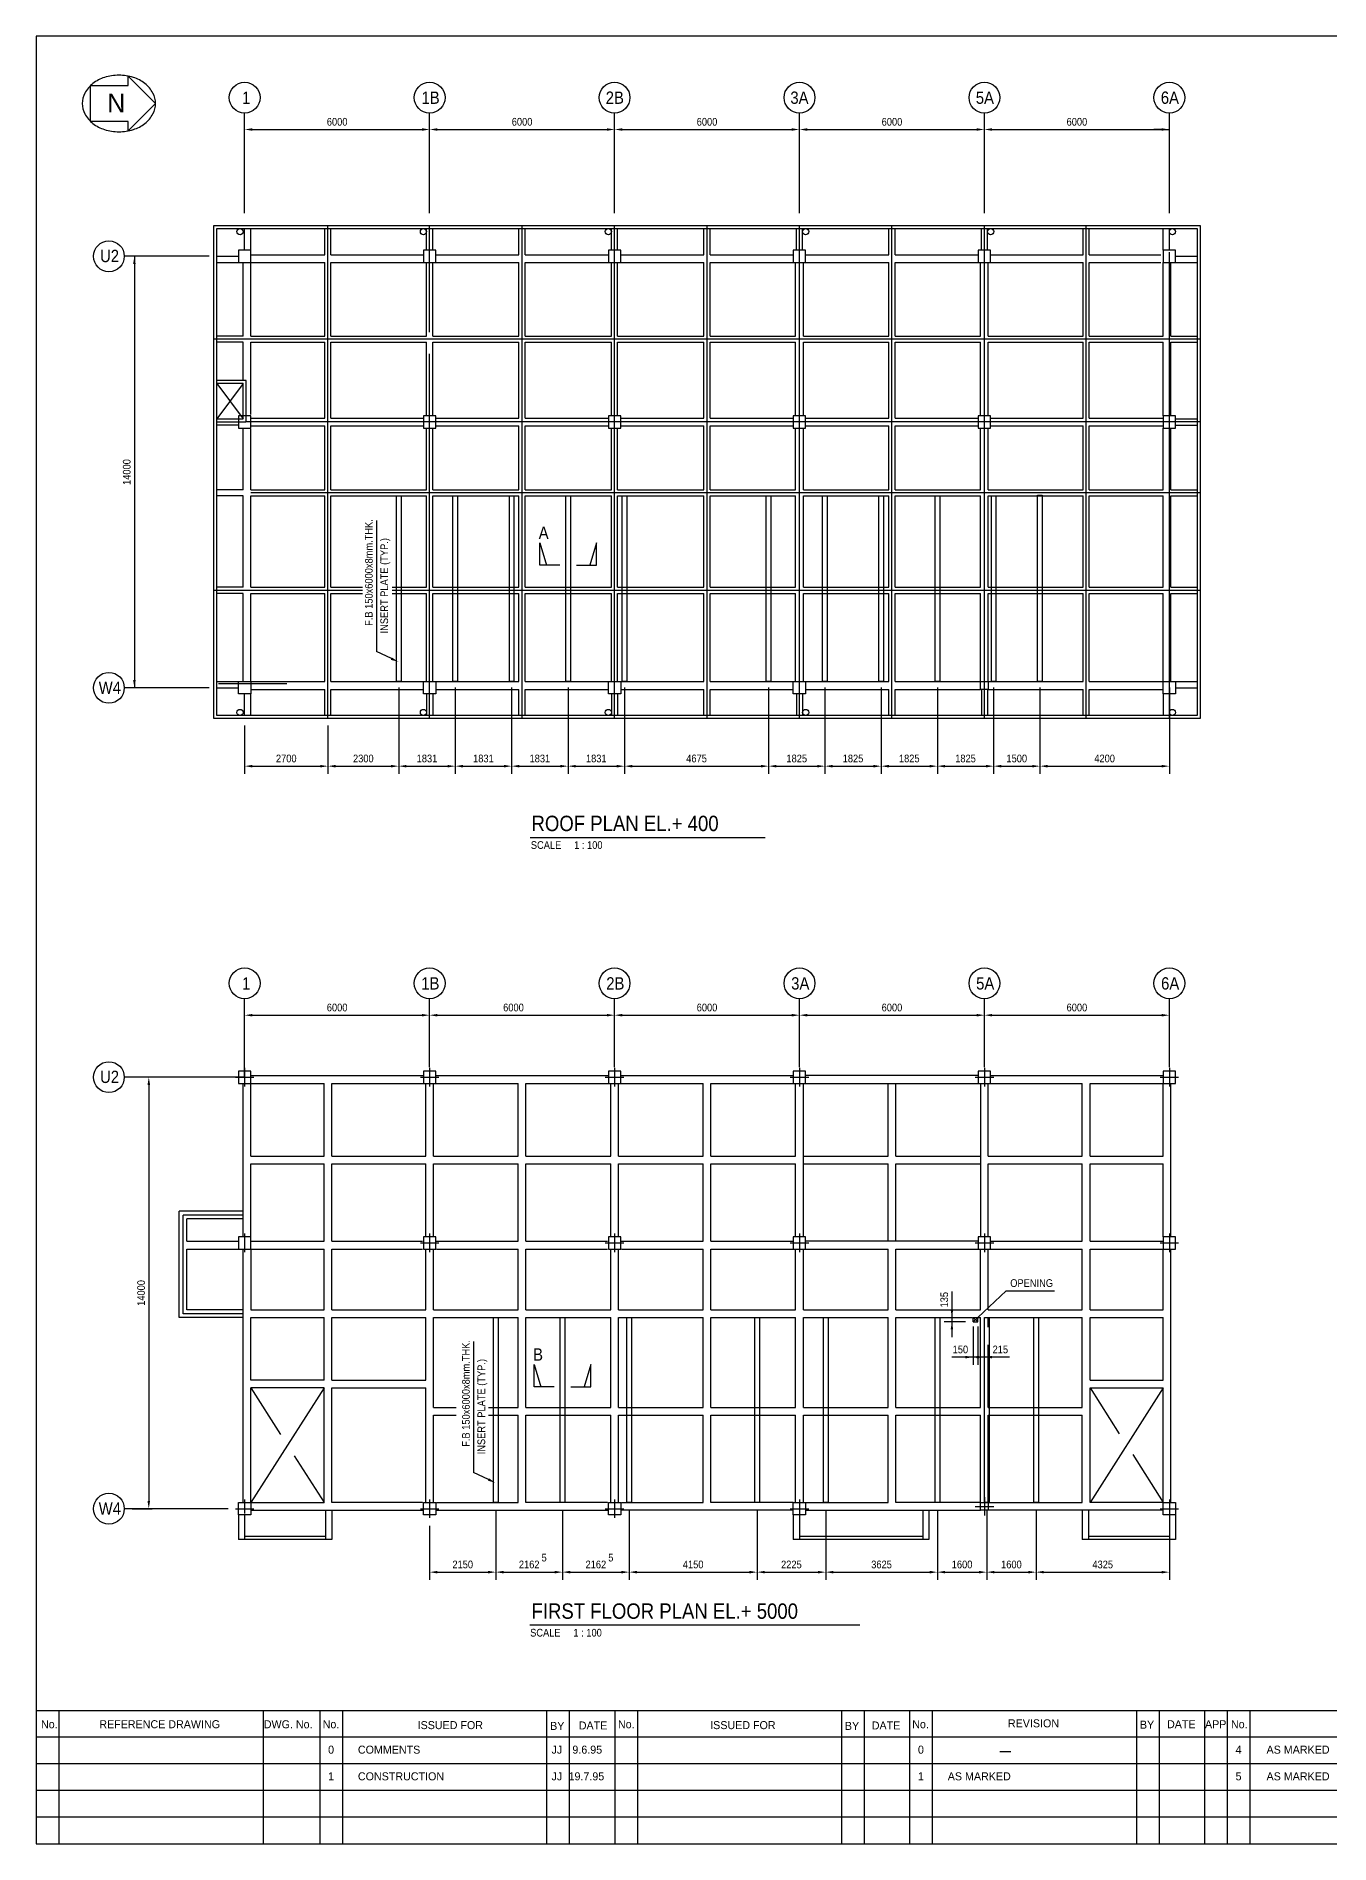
# Model space of a CAD drawing. Extents: x 300 to 83919, y 300 to 58945.
# Drawn here: x 300 to 42270, y 300 to 58945 of the extents above; entities that cross this region are included whole.
import ezdxf
from ezdxf.enums import TextEntityAlignment as Align

# ---------------------------------------------------------------- set-up
doc = ezdxf.new("R2010")
doc.units = 0
doc.header["$LTSCALE"] = 1000
for name, pattern in [('CENTER', [0]), ('DASHED', [0]), ('HIDDEN', [0]), ('HIDDEN2', [0])]:
    doc.linetypes.add(name, pattern=pattern)
doc.layers.get('0').update_dxf_attribs({"linetype": 'CONTINUOUS'})
for name, color, linetype in [('AS', 6, 'CENTER'), ('BEAM', 6, 'CONTINUOUS'), ('COL', 4, 'CONTINUOUS'), ('DIM', 2, 'CONTINUOUS'), ('FORM', 1, 'CONTINUOUS')]:
    doc.layers.add(name, color=color, linetype=linetype)

# ---------------------------------------------------------------- blocks, each defined once
blk = doc.blocks.new('AR')
at = {"color": 0}
blk.add_solid([(0, 0), (-1, 0.21875), (-1, -0.21875)], dxfattribs=at)

msp = doc.modelspace()

# ---------------------------------------------------------------- linework, layer by layer
at = {"color": 0}
for p, q in [((4939, 17372), (4939, 20822)), ((7014, 20822), (4939, 20822)), ((7014, 17372), (4939, 17372)), ((30699, 17237), (30699, 17372)), ((30699, 17372), (30849, 17372)), ((30699, 17237), (30849, 17237)), ((30849, 17237), (30849, 17372)), ((7264, 11372), (7264, 15097)), ((9639, 15097), (7264, 15097)), ((9639, 11372), (9639, 15097)), ((34489, 11372), (34489, 15097)), ((34489, 15097), (36864, 15097)), ((36864, 11372), (36864, 15097)), ((7264, 11372), (9639, 11372)), ((36864, 11372), (34489, 11372)), ((31561, 3292), (31924, 3292))]:
    msp.add_line(p, q, dxfattribs=at)
at = {"color": 0, "linetype": 'HIDDEN'}
for p, q in [((9639, 15347), (7264, 15347)), ((34489, 15347), (36864, 15347))]:
    msp.add_line(p, q, dxfattribs=at)
at = {"color": 0}
for points in [[(38064, 36804), (6064, 36804), (6064, 52804), (38064, 52804)], [(37964, 36904), (6164, 36904), (6164, 52704), (37964, 52704)]]:
    msp.add_lwpolyline(points, close=True, dxfattribs=at)
for points in [[(6164, 46429), (7114, 46429), (7114, 47779), (6164, 47779)], [(6164, 46529), (7014, 46529), (7014, 47679), (6164, 47679)], [(25189, 19997), (25189, 24972)], [(25189, 24972), (30939, 24972), (30939, 19997)], [(30864, 19847), (25264, 19847)]]:
    msp.add_lwpolyline(points, dxfattribs=at)
at = {"color": 0, "linetype": 'DASHED'}
for points in [[(12139, 38004), (11989, 38004), (11989, 44029), (12139, 44029)], [(13970, 38004), (13820, 38004), (13820, 44029), (13970, 44029)], [(15801, 38004), (15651, 38004), (15651, 44029), (15801, 44029)], [(17632, 38004), (17482, 38004), (17482, 44029), (17632, 44029)], [(19463, 38004), (19313, 38004), (19313, 44029), (19463, 44029)], [(24138, 38004), (23988, 38004), (23988, 44029), (24138, 44029)], [(25963, 38004), (25813, 38004), (25813, 44029), (25963, 44029)], [(27788, 38004), (27638, 38004), (27638, 44029), (27788, 44029)], [(29613, 38004), (29463, 38004), (29463, 44029), (29613, 44029)], [(31438, 38004), (31288, 38004), (31288, 44029), (31438, 44029)], [(32938, 38004), (32788, 38004), (32788, 44054), (32938, 44054)], [(15289, 11372), (15139, 11372), (15139, 17372), (15289, 17372)], [(17451, 11372), (17301, 11372), (17301, 17372), (17451, 17372)], [(19614, 11372), (19464, 11372), (19464, 17372), (19614, 17372)], [(23764, 11372), (23614, 11372), (23614, 17372), (23764, 17372)], [(25989, 11372), (25839, 11372), (25839, 17372), (25989, 17372)], [(29614, 11372), (29464, 11372), (29464, 17372), (29614, 17372)], [(31214, 11372), (31064, 11372), (31064, 17372), (31214, 17372)], [(32814, 11372), (32664, 11372), (32664, 17372), (32814, 17372)]]:
    msp.add_lwpolyline(points, close=True, dxfattribs=at)
at = {"color": 0}
for centre in [(6914, 52604), (12864, 52604), (18864, 52604), (25264, 52604), (31264, 52604), (37164, 52604), (6914, 37004), (12864, 37004), (18864, 37004), (25264, 37004), (37164, 37004)]:
    msp.add_circle(centre, 100, dxfattribs=at)
at = {"layer": 'AS', "color": 0}
for p, q in [((9764, 36804), (9764, 52804)), ((13064, 49338), (13064, 52804)), ((16064, 36804), (16064, 52804)), ((19064, 36804), (19064, 52804)), ((22064, 36804), (22064, 52804)), ((25064, 36804), (25064, 52804)), ((28064, 36804), (28064, 52804)), ((31064, 36804), (31064, 52804)), ((34364, 36804), (34364, 52804)), ((37064, 36804), (37064, 51934)), ((38064, 49116), (6064, 49116)), ((13064, 36804), (13064, 48640)), ((7014, 47679), (6164, 46529)), ((6164, 47679), (7014, 46529)), ((38064, 46429), (7131, 46429)), ((38064, 44129), (7264, 44129)), ((10889, 40964), (6064, 40964)), ((38064, 40964), (11855, 40964)), ((8433, 37929), (6216, 37929)), ((7064, 25472), (7064, 24872)), ((13064, 25472), (13064, 24872)), ((19064, 25472), (19064, 24872)), ((25064, 25472), (25064, 24872)), ((31064, 25472), (31064, 24872)), ((37064, 25472), (37064, 24872)), ((6764, 25172), (7364, 25172)), ((12764, 25172), (13364, 25172)), ((18764, 25172), (19364, 25172)), ((24764, 25172), (25364, 25172)), ((30764, 25172), (31364, 25172)), ((36764, 25172), (37364, 25172)), ((5064, 17497), (5064, 20697)), ((7014, 20697), (5064, 20697)), ((7064, 20097), (7064, 19497)), ((13064, 20097), (13064, 19497)), ((19064, 20097), (19064, 19497)), ((25064, 20097), (25064, 19497)), ((31064, 20097), (31064, 19497)), ((37064, 20097), (37064, 19497)), ((12764, 19797), (13364, 19797)), ((18764, 19797), (19364, 19797)), ((24764, 19797), (25364, 19797)), ((30764, 19797), (31364, 19797)), ((36764, 19797), (37364, 19797)), ((7014, 17497), (5064, 17497)), ((30849, 17372), (30699, 17237)), ((30699, 17372), (30849, 17237)), ((9639, 15097), (7264, 11372)), ((7264, 15097), (8228, 13584)), ((36864, 15097), (34489, 11372)), ((34489, 15097), (35439, 13606)), ((35873, 12926), (36864, 11372)), ((8675, 12884), (9639, 11372)), ((6764, 11172), (7364, 11172)), ((7064, 11472), (7064, 11021)), ((12764, 11172), (13364, 11172)), ((13064, 11472), (13064, 10872)), ((18764, 11172), (19364, 11172)), ((19064, 11472), (19064, 10872)), ((24764, 11172), (25364, 11172)), ((25064, 11472), (25064, 10872)), ((30764, 11247), (31364, 11247)), ((31064, 11547), (31064, 10947)), ((36764, 11172), (37364, 11172)), ((37064, 11472), (37064, 11005))]:
    msp.add_line(p, q, dxfattribs=at)
at = {"layer": 'BEAM', "color": 0, "linetype": 'HIDDEN2'}
for p, q in [((7064, 52004), (7064, 52704)), ((7264, 52004), (7264, 52704)), ((9664, 51854), (9664, 52704)), ((9864, 51854), (9864, 52704)), ((12964, 52004), (12964, 52704)), ((13164, 52004), (13164, 52704)), ((15964, 51854), (15964, 52704)), ((16164, 51854), (16164, 52704)), ((18964, 52004), (18964, 52704)), ((19164, 52004), (19164, 52704)), ((21964, 51854), (21964, 52704)), ((22164, 51854), (22164, 52704)), ((24964, 52004), (24964, 52704)), ((25164, 52004), (25164, 52704)), ((27964, 51854), (27964, 52704)), ((28164, 51854), (28164, 52704)), ((30964, 52004), (30964, 52704)), ((31164, 52004), (31164, 52704)), ((34264, 51854), (34264, 52704)), ((34464, 51854), (34464, 52704)), ((36864, 52004), (36864, 52704)), ((37064, 52004), (37064, 52704)), ((6164, 51804), (6864, 51804)), ((7264, 51854), (9664, 51854)), ((9864, 51854), (12864, 51854)), ((13264, 51854), (15964, 51854)), ((16164, 51854), (18864, 51854)), ((19264, 51854), (21964, 51854)), ((22164, 51854), (24864, 51854)), ((25264, 51854), (27964, 51854)), ((28164, 51854), (30864, 51854)), ((31264, 51854), (34264, 51854)), ((34464, 51854), (36789, 51854)), ((37264, 51804), (37964, 51804)), ((6164, 51604), (6864, 51604)), ((7014, 49216), (7014, 51604)), ((7264, 49216), (7264, 51604)), ((7264, 51604), (9664, 51604)), ((9664, 49216), (9664, 51604)), ((9864, 51604), (12864, 51604)), ((9864, 49216), (9864, 51604)), ((12964, 49216), (12964, 51604)), ((13164, 49216), (13164, 51604)), ((13264, 51604), (15964, 51604)), ((15964, 49216), (15964, 51604)), ((16164, 51604), (18864, 51604)), ((16164, 49216), (16164, 51604)), ((18964, 49216), (18964, 51604)), ((19164, 49216), (19164, 51604)), ((19264, 51604), (21964, 51604)), ((21964, 49216), (21964, 51604)), ((22164, 51604), (24864, 51604)), ((22164, 49216), (22164, 51604)), ((24939, 49216), (24939, 51604)), ((25189, 49216), (25189, 51604)), ((25264, 51604), (27964, 51604)), ((27964, 49216), (27964, 51604)), ((28164, 51604), (30864, 51604)), ((28164, 49216), (28164, 51604)), ((30939, 49216), (30939, 51604)), ((31189, 49216), (31189, 51604)), ((31264, 51604), (34264, 51604)), ((34264, 49216), (34264, 51604)), ((34464, 51604), (36789, 51604)), ((34464, 49216), (34464, 51604)), ((36864, 49216), (36864, 51604)), ((37114, 49216), (37114, 51604)), ((37264, 51604), (37964, 51604)), ((7014, 49216), (6164, 49216)), ((7014, 49016), (6164, 49016)), ((7014, 47779), (7014, 49016)), ((7264, 49216), (9664, 49216)), ((7264, 46669), (7264, 49016)), ((7264, 49016), (9664, 49016)), ((9664, 46554), (9664, 49016)), ((9864, 49216), (12964, 49216)), ((9864, 49016), (12964, 49016)), ((9864, 46554), (9864, 49016)), ((12964, 46629), (12964, 49016)), ((13164, 49216), (15964, 49216)), ((13164, 46629), (13164, 49016)), ((13164, 49016), (15964, 49016)), ((15964, 46554), (15964, 49016)), ((16164, 49216), (18964, 49216)), ((16164, 46554), (16164, 49016)), ((16164, 49016), (18964, 49016)), ((18964, 46629), (18964, 49016)), ((19164, 49216), (21964, 49216)), ((19164, 46629), (19164, 49016)), ((19164, 49016), (21964, 49016)), ((21964, 46554), (21964, 49016)), ((22164, 49216), (24939, 49216)), ((22164, 49016), (24939, 49016)), ((22164, 46554), (22164, 49016)), ((24939, 46629), (24939, 49016)), ((25189, 49216), (27964, 49216)), ((25189, 46629), (25189, 49016)), ((25189, 49016), (27964, 49016)), ((27964, 46554), (27964, 49016)), ((28164, 49216), (30939, 49216)), ((28164, 46554), (28164, 49016)), ((28164, 49016), (30939, 49016)), ((30939, 46629), (30939, 49016)), ((31189, 49216), (34264, 49216)), ((31189, 46629), (31189, 49016)), ((31189, 49016), (34264, 49016)), ((34264, 46554), (34264, 49016)), ((34464, 49216), (36864, 49216)), ((34464, 49016), (36864, 49016)), ((34464, 46554), (34464, 49016)), ((36864, 46629), (36864, 49016)), ((37114, 49216), (37964, 49216)), ((37114, 46629), (37114, 49016)), ((37114, 49016), (37964, 49016)), ((7264, 46554), (9664, 46554)), ((9864, 46554), (12864, 46554)), ((13264, 46554), (15964, 46554)), ((16164, 46554), (18864, 46554)), ((19264, 46554), (21964, 46554)), ((22164, 46554), (24864, 46554)), ((25264, 46554), (27964, 46554)), ((28164, 46554), (30864, 46554)), ((31264, 46554), (34264, 46554)), ((34464, 46554), (36864, 46554)), ((37264, 46529), (37964, 46529)), ((6864, 46329), (6164, 46329)), ((7014, 44229), (7014, 46229)), ((7264, 46304), (9664, 46304)), ((7264, 44229), (7264, 46202)), ((9664, 44229), (9664, 46304)), ((9864, 46304), (12864, 46304)), ((9864, 44229), (9864, 46304)), ((12964, 44229), (12964, 46229)), ((13164, 44229), (13164, 46229)), ((13264, 46304), (15964, 46304)), ((15964, 44229), (15964, 46304)), ((16164, 46304), (18864, 46304)), ((16164, 44229), (16164, 46304)), ((18964, 44229), (18964, 46229)), ((19164, 44229), (19164, 46229)), ((19264, 46304), (21964, 46304)), ((21964, 44229), (21964, 46304)), ((22164, 46304), (24864, 46304)), ((22164, 44229), (22164, 46304)), ((24939, 44229), (24939, 46229)), ((25189, 44229), (25189, 46229)), ((25264, 46304), (27964, 46304)), ((27964, 44229), (27964, 46304)), ((28164, 46304), (30864, 46304)), ((28164, 44229), (28164, 46304)), ((30939, 44229), (30939, 46229)), ((31189, 44229), (31189, 46229)), ((31264, 46304), (34264, 46304)), ((34264, 44229), (34264, 46304)), ((34464, 46304), (36864, 46304)), ((34464, 44229), (34464, 46304)), ((36864, 44229), (36864, 46229)), ((37114, 44229), (37114, 46229)), ((37264, 46329), (37964, 46329)), ((7014, 44229), (6164, 44229)), ((7014, 44029), (6164, 44029)), ((7014, 41064), (7014, 44029)), ((7264, 44229), (9664, 44229)), ((7264, 41064), (7264, 44029)), ((7264, 44029), (9664, 44029)), ((9664, 41064), (9664, 44029)), ((9864, 44229), (12964, 44229)), ((9864, 44029), (12964, 44029)), ((9864, 41064), (9864, 44029)), ((12964, 41064), (12964, 44029)), ((13164, 44229), (15964, 44229)), ((13164, 41064), (13164, 44029)), ((13164, 44029), (15964, 44029)), ((15964, 41064), (15964, 44029)), ((16164, 44229), (18964, 44229)), ((16164, 44029), (18964, 44029)), ((16164, 41064), (16164, 44029)), ((18964, 41064), (18964, 44029)), ((19164, 44229), (21964, 44229)), ((19164, 41064), (19164, 44029)), ((19164, 44029), (21964, 44029)), ((21964, 41064), (21964, 44029)), ((22164, 44229), (24939, 44229)), ((22164, 44029), (24939, 44029)), ((22164, 41064), (22164, 44029)), ((24939, 41064), (24939, 44029)), ((25189, 44229), (27964, 44229)), ((25189, 41064), (25189, 44029)), ((25189, 44029), (27964, 44029)), ((27964, 41064), (27964, 44029)), ((28164, 44229), (30939, 44229)), ((28164, 44029), (30939, 44029)), ((28164, 41064), (28164, 44029)), ((30939, 41064), (30939, 44029)), ((31189, 44229), (34264, 44229)), ((31189, 41064), (31189, 44029)), ((31189, 44029), (34264, 44029)), ((34264, 41064), (34264, 44029)), ((34464, 44229), (36864, 44229)), ((34464, 44029), (36864, 44029)), ((34464, 41064), (34464, 44029)), ((36864, 41064), (36864, 44029)), ((37114, 44229), (37964, 44229)), ((37114, 41064), (37114, 44029)), ((37114, 44029), (37964, 44029)), ((7014, 41064), (6164, 41064)), ((7264, 41064), (9664, 41064)), ((9864, 41064), (10889, 41064)), ((11855, 41064), (12964, 41064)), ((13164, 41064), (15964, 41064)), ((16164, 41064), (18964, 41064)), ((19164, 41064), (21964, 41064)), ((22164, 41064), (24939, 41064)), ((25189, 41064), (27964, 41064)), ((28164, 41064), (30939, 41064)), ((31189, 41064), (34264, 41064)), ((34464, 41064), (36864, 41064)), ((37114, 41064), (37964, 41064)), ((7014, 40864), (6164, 40864)), ((7014, 38004), (7014, 40864)), ((7264, 38004), (7264, 40864)), ((7264, 40864), (9664, 40864)), ((9664, 38004), (9664, 40864)), ((9864, 38004), (9864, 40864)), ((9864, 40864), (10889, 40864)), ((11855, 40864), (12964, 40864)), ((12964, 38004), (12964, 40864)), ((13164, 38004), (13164, 40864)), ((13164, 40864), (15964, 40864)), ((15964, 38004), (15964, 40864)), ((16164, 38004), (16164, 40864)), ((16164, 40864), (18964, 40864)), ((18964, 38004), (18964, 40864)), ((19164, 38004), (19164, 40864)), ((19164, 40864), (21964, 40864)), ((21964, 38004), (21964, 40864)), ((22164, 40864), (24939, 40864)), ((22164, 38004), (22164, 40864)), ((24939, 38004), (24939, 40864)), ((25189, 38004), (25189, 40864)), ((25189, 40864), (27964, 40864)), ((27964, 38004), (27964, 40864)), ((28164, 38004), (28164, 40864)), ((28164, 40864), (30939, 40864)), ((30939, 38004), (30939, 40864)), ((31189, 38004), (31189, 40864)), ((31189, 40864), (34264, 40864)), ((34264, 38004), (34264, 40864)), ((34464, 38004), (34464, 40864)), ((34464, 40864), (36864, 40864)), ((36864, 38004), (36864, 40864)), ((37114, 38004), (37114, 40864)), ((37114, 40864), (37964, 40864)), ((6164, 38004), (6864, 38004)), ((6164, 37804), (6864, 37804)), ((7064, 36904), (7064, 37604)), ((7264, 38004), (9664, 38004)), ((7264, 37754), (9664, 37754)), ((7264, 36904), (7264, 37604)), ((9664, 36904), (9664, 37754)), ((9864, 38004), (12864, 38004)), ((9864, 37754), (12864, 37754)), ((9864, 36904), (9864, 37754)), ((12964, 37604), (12964, 36904)), ((13164, 37604), (13164, 36904)), ((13264, 38004), (15964, 38004)), ((13264, 37754), (15964, 37754)), ((15964, 36904), (15964, 37754)), ((16164, 38004), (18864, 38004)), ((16164, 37754), (18864, 37754)), ((16164, 36904), (16164, 37754)), ((18964, 37604), (18964, 36904)), ((19164, 37604), (19164, 36904)), ((19264, 38004), (21964, 38004)), ((19264, 37754), (21964, 37754)), ((21964, 36904), (21964, 37754)), ((22164, 38004), (24864, 38004)), ((22164, 37754), (24864, 37754)), ((22164, 36904), (22164, 37754)), ((24964, 37604), (24964, 36904)), ((25164, 37604), (25164, 36904)), ((25264, 38004), (27964, 38004)), ((25264, 37754), (27964, 37754)), ((27964, 36904), (27964, 37754)), ((28164, 38004), (34264, 38004)), ((28164, 37754), (30939, 37754)), ((28164, 36904), (28164, 37754)), ((30964, 37754), (30964, 36904)), ((31164, 37754), (31164, 36904)), ((31189, 37754), (34264, 37754)), ((34264, 36904), (34264, 37754)), ((34464, 38004), (36864, 38004)), ((34464, 37754), (36864, 37754)), ((34464, 36904), (34464, 37754)), ((36864, 37604), (36864, 36904)), ((37064, 37604), (37064, 36904)), ((37264, 38004), (37964, 38004)), ((37264, 37804), (37964, 37804)), ((7264, 22609), (7264, 24972)), ((7264, 24972), (9639, 24972)), ((9639, 22609), (9639, 24972)), ((9889, 24972), (12939, 24972)), ((9889, 22609), (9889, 24972)), ((12939, 22609), (12939, 24972)), ((13189, 24972), (15939, 24972)), ((13189, 22609), (13189, 24972)), ((15939, 22609), (15939, 24972)), ((16189, 24972), (18939, 24972)), ((16189, 22609), (16189, 24972)), ((18939, 22609), (18939, 24972)), ((19189, 24972), (21939, 24972)), ((19189, 22609), (19189, 24972)), ((21939, 22609), (21939, 24972)), ((22189, 24972), (24939, 24972)), ((22189, 22609), (22189, 24972)), ((24939, 22609), (24939, 24972)), ((27939, 22609), (27939, 24972)), ((28189, 22609), (28189, 24972)), ((31189, 24972), (34239, 24972)), ((31189, 22609), (31189, 24972)), ((34239, 22609), (34239, 24972)), ((34489, 24972), (36864, 24972)), ((34489, 22609), (34489, 24972)), ((36864, 22609), (36864, 24972)), ((7264, 22609), (9639, 22609)), ((7264, 19997), (7264, 22359)), ((7264, 22359), (9639, 22359)), ((9639, 19847), (9639, 22359)), ((9889, 22609), (12939, 22609)), ((9889, 22359), (12939, 22359)), ((9889, 19847), (9889, 22359)), ((12939, 19997), (12939, 22359)), ((13189, 22609), (15939, 22609)), ((13189, 22359), (15939, 22359)), ((13189, 19997), (13189, 22359)), ((15939, 19847), (15939, 22359)), ((16189, 22609), (18939, 22609)), ((16189, 22359), (18939, 22359)), ((16189, 19847), (16189, 22359)), ((18939, 19997), (18939, 22359)), ((19189, 22609), (21939, 22609)), ((19189, 22359), (21939, 22359)), ((19189, 19997), (19189, 22359)), ((21939, 19847), (21939, 22359)), ((22189, 22609), (24939, 22609)), ((22189, 22359), (24939, 22359)), ((22189, 19847), (22189, 22359)), ((24939, 19997), (24939, 22359)), ((25189, 22609), (27939, 22609)), ((25189, 22359), (27939, 22359)), ((27939, 19847), (27939, 22359)), ((28189, 22609), (30939, 22609)), ((28189, 22359), (30939, 22359)), ((28189, 19847), (28189, 22359)), ((31189, 22609), (34239, 22609)), ((31189, 22359), (34239, 22359)), ((31189, 19997), (31189, 22359)), ((34239, 19847), (34239, 22359)), ((34489, 22609), (36864, 22609)), ((34489, 22359), (36864, 22359)), ((34489, 19847), (34489, 22359)), ((36864, 19997), (36864, 22359)), ((7014, 20572), (5189, 20572)), ((5189, 19847), (5189, 20572)), ((5189, 19847), (6864, 19847)), ((5189, 17622), (5189, 19597)), ((5189, 19597), (6864, 19597)), ((7264, 19847), (9639, 19847)), ((7264, 19597), (7264, 17622)), ((7264, 19597), (9639, 19597)), ((9639, 17622), (9639, 19597)), ((9889, 19847), (12839, 19847)), ((9889, 19597), (12839, 19597)), ((9889, 17622), (9889, 19597)), ((12939, 17622), (12939, 19597)), ((13189, 17622), (13189, 19597)), ((13289, 19847), (15939, 19847)), ((13289, 19597), (15939, 19597)), ((15939, 17622), (15939, 19597)), ((16189, 19847), (18839, 19847)), ((16189, 19597), (18839, 19597)), ((16189, 17622), (16189, 19597)), ((18939, 17622), (18939, 19597)), ((19189, 17622), (19189, 19597)), ((19289, 19847), (21939, 19847)), ((19289, 19597), (21939, 19597)), ((21939, 17622), (21939, 19597)), ((22189, 19847), (24864, 19847)), ((22189, 19597), (24864, 19597)), ((22189, 17622), (22189, 19597)), ((24939, 17622), (24939, 19597)), ((25189, 17622), (25189, 19597)), ((25264, 19597), (27939, 19597)), ((27939, 17622), (27939, 19597)), ((28189, 19597), (30864, 19597)), ((28189, 17622), (28189, 19597)), ((30939, 17622), (30939, 19597)), ((31189, 17622), (31189, 19597)), ((31264, 19847), (34239, 19847)), ((31264, 19597), (34239, 19597)), ((34239, 17622), (34239, 19597)), ((34489, 19847), (36864, 19847)), ((34489, 19597), (36864, 19597)), ((34489, 17622), (34489, 19597)), ((36864, 17622), (36864, 19597)), ((7014, 17622), (5189, 17622)), ((7264, 17622), (9639, 17622)), ((9889, 17622), (12939, 17622)), ((13189, 17622), (15939, 17622)), ((16189, 17622), (18939, 17622)), ((19189, 17622), (21939, 17622)), ((22189, 17622), (24939, 17622)), ((25189, 17622), (27939, 17622)), ((28189, 17622), (30939, 17622)), ((31189, 17622), (34239, 17622)), ((34489, 17622), (36864, 17622)), ((7264, 15347), (7264, 17372)), ((7264, 17372), (9639, 17372)), ((9639, 15347), (9639, 17372)), ((9889, 17372), (12939, 17372)), ((9889, 15347), (9889, 17372)), ((12939, 15347), (12939, 17372)), ((13189, 17372), (15939, 17372)), ((13189, 14457), (13189, 17372)), ((15939, 14457), (15939, 17372)), ((16189, 17372), (18939, 17372)), ((16189, 14457), (16189, 17372)), ((18939, 14457), (18939, 17372)), ((19189, 17372), (21939, 17372)), ((19189, 14457), (19189, 17372)), ((21939, 14457), (21939, 17372)), ((22189, 17372), (24939, 17372)), ((22189, 14457), (22189, 17372)), ((24939, 14457), (24939, 17372)), ((25189, 17372), (27939, 17372)), ((25189, 14457), (25189, 17372)), ((27939, 14457), (27939, 17372)), ((28189, 17372), (30679, 17372)), ((28189, 14457), (28189, 17372)), ((30864, 17372), (30939, 17372)), ((30939, 14457), (30939, 17372)), ((31189, 17372), (34239, 17372)), ((31189, 17067), (31189, 17372)), ((34239, 14457), (34239, 17372)), ((34489, 17372), (36864, 17372)), ((34489, 15347), (34489, 17372)), ((36864, 15347), (36864, 17372)), ((31189, 14457), (31189, 16484)), ((9889, 15347), (12939, 15347)), ((9889, 11372), (9889, 15097)), ((9889, 15097), (12939, 15097)), ((12939, 11372), (12939, 15097)), ((13189, 14457), (13926, 14457)), ((13189, 11372), (13189, 14207)), ((13189, 14207), (13926, 14207)), ((14976, 14457), (15939, 14457)), ((14976, 14207), (15939, 14207)), ((15939, 11372), (15939, 14207)), ((16189, 14457), (18939, 14457)), ((16189, 11372), (16189, 14207)), ((16189, 14207), (18939, 14207)), ((18939, 11372), (18939, 14207)), ((19189, 14457), (21939, 14457)), ((19189, 11372), (19189, 14207)), ((19189, 14207), (21939, 14207)), ((21939, 11372), (21939, 14207)), ((22189, 14457), (24939, 14457)), ((22189, 14207), (24939, 14207)), ((22189, 11372), (22189, 14207)), ((24939, 11372), (24939, 14207)), ((25189, 14457), (27939, 14457)), ((25189, 11372), (25189, 14207)), ((25189, 14207), (27939, 14207)), ((27939, 11372), (27939, 14207)), ((28189, 14457), (30939, 14457)), ((28189, 11372), (28189, 14207)), ((28189, 14207), (30939, 14207)), ((30939, 11372), (30939, 14207)), ((31189, 14457), (34239, 14457)), ((31189, 11372), (31189, 14207)), ((31189, 14207), (34239, 14207)), ((34239, 11372), (34239, 14207)), ((12839, 11372), (9889, 11372)), ((13289, 11372), (15939, 11372)), ((18839, 11372), (16189, 11372)), ((19289, 11372), (21939, 11372)), ((24864, 11372), (22189, 11372)), ((25264, 11372), (27939, 11372)), ((30939, 11372), (28189, 11372)), ((31189, 11372), (34239, 11372)), ((7064, 10972), (7064, 10172)), ((9689, 11122), (9689, 10172)), ((25064, 10972), (25064, 10172)), ((29064, 11122), (29064, 10172)), ((34439, 11122), (34439, 10172)), ((37064, 10972), (37064, 10172)), ((9689, 10272), (7064, 10272)), ((29064, 10272), (25064, 10272)), ((37064, 10272), (34439, 10272))]:
    msp.add_line(p, q, dxfattribs=at)
at = {"layer": 'BEAM', "color": 0}
for p, q in [((7264, 25222), (12864, 25222)), ((13264, 25222), (18864, 25222)), ((19264, 25222), (24864, 25222)), ((30864, 25222), (25264, 25222)), ((31264, 25222), (36864, 25222)), ((7014, 20572), (7014, 24972)), ((37114, 19997), (37114, 24972)), ((37114, 11372), (37114, 19597)), ((7014, 11372), (7014, 17622)), ((6864, 10972), (6864, 10172)), ((7264, 11122), (12864, 11122)), ((9889, 11122), (9889, 10172)), ((13264, 11122), (18864, 11122)), ((24864, 11122), (19264, 11122)), ((24864, 10972), (24864, 10172)), ((25264, 11122), (30939, 11122)), ((29264, 11122), (29264, 10172)), ((36864, 11122), (31189, 11122)), ((34239, 11122), (34239, 10172)), ((37264, 10972), (37264, 10172)), ((9889, 10172), (6864, 10172)), ((29264, 10172), (24864, 10172)), ((37264, 10172), (34239, 10172))]:
    msp.add_line(p, q, dxfattribs=at)
at = {"layer": 'BEAM', "color": 0, "linetype": 'HIDDEN'}
for p, q in [((7014, 19997), (7014, 20572)), ((7014, 17622), (7014, 19597))]:
    msp.add_line(p, q, dxfattribs=at)
at = {"layer": 'COL', "color": 0, "linetype": 'HIDDEN'}
for points in [[(6864, 52004), (6864, 51604), (7264, 51604), (7264, 52004)], [(12864, 52004), (12864, 51604), (13264, 51604), (13264, 52004)], [(18864, 52004), (18864, 51604), (19264, 51604), (19264, 52004)], [(24864, 52004), (24864, 51604), (25264, 51604), (25264, 52004)], [(30864, 52004), (30864, 51604), (31264, 51604), (31264, 52004)], [(36864, 52004), (36864, 51604), (37264, 51604), (37264, 52004)], [(6864, 46629), (6864, 46229), (7264, 46229), (7264, 46629)], [(12864, 46629), (12864, 46229), (13264, 46229), (13264, 46629)], [(18864, 46629), (18864, 46229), (19264, 46229), (19264, 46629)], [(24864, 46629), (24864, 46229), (25264, 46229), (25264, 46629)], [(30864, 46629), (30864, 46229), (31264, 46229), (31264, 46629)], [(36864, 46629), (36864, 46229), (37264, 46229), (37264, 46629)], [(6864, 37604), (6864, 38004), (7264, 38004), (7264, 37604)], [(12864, 37604), (12864, 38004), (13264, 38004), (13264, 37604)], [(18864, 37604), (18864, 38004), (19264, 38004), (19264, 37604)], [(24864, 37604), (24864, 38004), (25264, 38004), (25264, 37604)], [(30939, 37754), (30939, 38004), (31189, 38004), (31189, 37754)], [(36864, 37604), (36864, 38004), (37264, 38004), (37264, 37604)]]:
    msp.add_lwpolyline(points, close=True, dxfattribs=at)
at = {"layer": 'COL', "color": 0}
for points in [[(6864, 25372), (6864, 24972), (7264, 24972), (7264, 25372)], [(12864, 25372), (12864, 24972), (13264, 24972), (13264, 25372)], [(18864, 25372), (18864, 24972), (19264, 24972), (19264, 25372)], [(24864, 25372), (24864, 24972), (25264, 24972), (25264, 25372)], [(30864, 25372), (30864, 24972), (31264, 24972), (31264, 25372)], [(36864, 25372), (36864, 24972), (37264, 24972), (37264, 25372)], [(6864, 19997), (6864, 19597), (7264, 19597), (7264, 19997)], [(12864, 19997), (12864, 19597), (13264, 19597), (13264, 19997)], [(18864, 19997), (18864, 19597), (19264, 19597), (19264, 19997)], [(24864, 19997), (24864, 19597), (25264, 19597), (25264, 19997)], [(30864, 19997), (30864, 19597), (31264, 19597), (31264, 19997)], [(36864, 19997), (36864, 19597), (37264, 19597), (37264, 19997)], [(6864, 10972), (6864, 11372), (7264, 11372), (7264, 10972)], [(12864, 10972), (12864, 11372), (13264, 11372), (13264, 10972)], [(18864, 10972), (18864, 11372), (19264, 11372), (19264, 10972)], [(24864, 10972), (24864, 11372), (25264, 11372), (25264, 10972)], [(30939, 11122), (30939, 11372), (31189, 11372), (31189, 11122)], [(36864, 10972), (36864, 11372), (37264, 11372), (37264, 10972)]]:
    msp.add_lwpolyline(points, close=True, dxfattribs=at)
at = {"layer": 'DIM', "color": 0}
for p, q in [((7064, 53202), (7064, 56451)), ((13064, 53202), (13064, 56451)), ((19064, 53202), (19064, 56451)), ((25064, 53202), (25064, 56451)), ((31064, 53202), (31064, 56451)), ((37064, 53202), (37064, 56451)), ((7314, 55917), (12814, 55917)), ((13314, 55917), (18814, 55917)), ((19314, 55917), (24814, 55917)), ((25314, 55917), (30814, 55917)), ((31314, 55917), (37064, 55917)), ((36814, 55917), (36564, 55917)), ((5912, 51804), (3160, 51804)), ((3488, 51804), (3488, 37804)), ((11342, 43228), (11342, 38980)), ((16639, 42512), (16854, 41780)), ((16639, 41780), (16639, 42512)), ((18475, 42512), (18260, 41780)), ((18475, 41780), (18475, 42512)), ((17286, 41780), (16639, 41780)), ((17828, 41780), (18475, 41780)), ((11825, 38751), (11342, 38980)), ((5912, 37804), (3160, 37804)), ((12064, 37811), (12064, 35012)), ((13895, 37811), (13895, 35012)), ((15726, 37811), (15726, 35012)), ((17557, 37811), (17557, 35012)), ((19388, 37811), (19388, 35012)), ((24063, 37811), (24063, 35012)), ((25888, 37811), (25888, 35012)), ((27713, 37811), (27713, 35012)), ((29538, 37811), (29538, 35012)), ((31363, 37811), (31363, 35012)), ((32863, 37811), (32863, 35012)), ((37063, 37811), (37063, 35012)), ((7064, 36578), (7064, 35012)), ((9764, 36578), (9764, 35012)), ((7314, 35262), (9514, 35262)), ((10014, 35262), (11814, 35262)), ((12314, 35262), (13645, 35262)), ((14145, 35262), (15476, 35262)), ((15976, 35262), (17307, 35262)), ((17807, 35262), (19138, 35262)), ((19638, 35262), (23813, 35262)), ((24313, 35262), (25638, 35262)), ((26138, 35262), (27463, 35262)), ((27963, 35262), (29288, 35262)), ((29788, 35262), (31113, 35262)), ((31613, 35262), (32613, 35262)), ((33113, 35262), (36813, 35262)), ((16328, 32953), (23954, 32953)), ((7064, 25172), (7064, 27717)), ((13064, 25493), (13064, 27717)), ((19064, 25493), (19064, 27717)), ((25064, 25493), (25064, 27717)), ((31064, 25493), (31064, 27717)), ((37064, 25493), (37064, 27717)), ((7314, 27183), (12814, 27183)), ((13314, 27183), (18814, 27183)), ((19314, 27183), (24814, 27183)), ((25314, 27183), (30814, 27183)), ((31314, 27183), (36814, 27183)), ((7064, 25172), (3160, 25172)), ((3954, 24922), (3954, 11422)), ((30009, 18220), (30009, 16737)), ((30849, 17372), (31765, 18243)), ((31765, 18243), (33338, 18243)), ((30449, 17237), (29759, 17237)), ((30699, 17081), (30699, 15840)), ((30849, 17081), (30849, 15840)), ((14492, 16596), (14492, 12348)), ((16458, 15123), (16458, 15855)), ((16458, 15855), (16673, 15123)), ((18295, 15855), (18080, 15123)), ((18295, 15123), (18295, 15855)), ((31875, 16090), (30005, 16090)), ((17105, 15123), (16458, 15123)), ((17648, 15123), (18295, 15123)), ((14975, 12119), (14492, 12348)), ((6530, 11172), (3160, 11172)), ((3410, 11172), (4060, 11172)), ((13064, 10622), (13064, 8864)), ((15214, 11122), (15214, 8864)), ((17376, 11122), (17376, 8864)), ((19539, 11122), (19539, 8864)), ((23689, 11122), (23689, 8864)), ((25914, 11122), (25914, 8864)), ((29539, 11122), (29539, 8864)), ((31139, 11122), (31139, 8864)), ((32739, 11122), (32739, 8864)), ((37064, 10755), (37064, 8864)), ((13314, 9114), (14964, 9114)), ((15464, 9114), (17126, 9114)), ((17626, 9114), (19289, 9114)), ((19789, 9114), (23439, 9114)), ((23939, 9114), (25664, 9114)), ((26164, 9114), (29289, 9114)), ((29789, 9114), (30889, 9114)), ((31389, 9114), (32489, 9114)), ((32989, 9114), (36814, 9114)), ((16320, 7400), (27023, 7400))]:
    msp.add_line(p, q, dxfattribs=at)
msp.add_lwpolyline([(2985, 57678, 0.077455), (2517, 57605, 0.087155), (2143, 57409, 0.105634), (1880, 57099, 0.123847), (1795, 56760, 0.123847), (1880, 56422, 0.105634), (2143, 56111, 0.087155), (2517, 55916, 0.077455), (2985, 55843, 0.077455), (3453, 55916, 0.087155), (3826, 56111, 0.105634), (4089, 56422, 0.123847), (4175, 56760, 0.123847), (4089, 57099, 0.105634), (3826, 57409, 0.087155), (3453, 57605, 0.077455)], format="xyb", close=True, dxfattribs=at)
msp.add_lwpolyline([(3287, 57648), (4175, 56760), (3287, 55873), (3287, 56178), (2065, 56178), (2065, 57342), (3287, 57342)], close=True, dxfattribs=at)
for centre, radius in [((7064, 56951), 500), ((13064, 56951), 500), ((19064, 56951), 500), ((25064, 56951), 500), ((31064, 56951), 500), ((37064, 56951), 500), ((2660, 51804), 500), ((2660, 37804), 500), ((7064, 28217), 500), ((13064, 28217), 500), ((19064, 28217), 500), ((25064, 28217), 500), ((31064, 28217), 500), ((37064, 28217), 500), ((2660, 25172), 500), ((30849, 16090), 36.1), ((2660, 11172), 500)]:
    msp.add_circle(centre, radius, dxfattribs=at)
for points in [[(7314, 55875), (7314, 55958), (7064, 55917)], [(12814, 55875), (12814, 55958), (13064, 55917)], [(13314, 55875), (13314, 55958), (13064, 55917)], [(18814, 55875), (18814, 55958), (19064, 55917)], [(19314, 55875), (19314, 55958), (19064, 55917)], [(24814, 55875), (24814, 55958), (25064, 55917)], [(25314, 55875), (25314, 55958), (25064, 55917)], [(30814, 55875), (30814, 55958), (31064, 55917)], [(31314, 55875), (31314, 55958), (31064, 55917)], [(36814, 55875), (36814, 55958), (37064, 55917)], [(36814, 55958), (36814, 55875), (37064, 55917)], [(3446, 51554), (3529, 51554), (3488, 51804)], [(11842, 38789), (11807, 38713), (12050, 38644)], [(3446, 38054), (3529, 38054), (3488, 37804)], [(7314, 35303), (7314, 35220), (7064, 35262)], [(9514, 35303), (9514, 35220), (9764, 35262)], [(10014, 35303), (10014, 35220), (9764, 35262)], [(11814, 35303), (11814, 35220), (12064, 35262)], [(12314, 35303), (12314, 35220), (12064, 35262)], [(13645, 35303), (13645, 35220), (13895, 35262)], [(14145, 35303), (14145, 35220), (13895, 35262)], [(15476, 35303), (15476, 35220), (15726, 35262)], [(15976, 35303), (15976, 35220), (15726, 35262)], [(17307, 35303), (17307, 35220), (17557, 35262)], [(17807, 35303), (17807, 35220), (17557, 35262)], [(19138, 35303), (19138, 35220), (19388, 35262)], [(19638, 35303), (19638, 35220), (19388, 35262)], [(23813, 35303), (23813, 35220), (24063, 35262)], [(24313, 35303), (24313, 35220), (24063, 35262)], [(25638, 35303), (25638, 35220), (25888, 35262)], [(26138, 35303), (26138, 35220), (25888, 35262)], [(27463, 35303), (27463, 35220), (27713, 35262)], [(27963, 35303), (27963, 35220), (27713, 35262)], [(29288, 35303), (29288, 35220), (29538, 35262)], [(29788, 35303), (29788, 35220), (29538, 35262)], [(31113, 35303), (31113, 35220), (31363, 35262)], [(31613, 35303), (31613, 35220), (31363, 35262)], [(32613, 35303), (32613, 35220), (32863, 35262)], [(33113, 35303), (33113, 35220), (32863, 35262)], [(36813, 35303), (36813, 35220), (37063, 35262)], [(7314, 27141), (7314, 27224), (7064, 27183)], [(12814, 27141), (12814, 27224), (13064, 27183)], [(13314, 27141), (13314, 27224), (13064, 27183)], [(18814, 27141), (18814, 27224), (19064, 27183)], [(19314, 27141), (19314, 27224), (19064, 27183)], [(24814, 27141), (24814, 27224), (25064, 27183)], [(25314, 27141), (25314, 27224), (25064, 27183)], [(30814, 27141), (30814, 27224), (31064, 27183)], [(31314, 27141), (31314, 27224), (31064, 27183)], [(36814, 27141), (36814, 27224), (37064, 27183)], [(3912, 24922), (3996, 24922), (3954, 25172)], [(29967, 17622), (30050, 17622), (30009, 17372)], [(29967, 16987), (30050, 16987), (30009, 17237)], [(30449, 16131), (30449, 16048), (30699, 16090)], [(31314, 16131), (31314, 16048), (31064, 16090)], [(14992, 12157), (14957, 12082), (15200, 12012)], [(3912, 11422), (3996, 11422), (3954, 11172)], [(13314, 9156), (13314, 9073), (13064, 9114)], [(14964, 9156), (14964, 9073), (15214, 9114)], [(15464, 9156), (15464, 9073), (15214, 9114)], [(17126, 9156), (17126, 9073), (17376, 9114)], [(17626, 9156), (17626, 9073), (17376, 9114)], [(19289, 9156), (19289, 9073), (19539, 9114)], [(19789, 9156), (19789, 9073), (19539, 9114)], [(23439, 9156), (23439, 9073), (23689, 9114)], [(23939, 9156), (23939, 9073), (23689, 9114)], [(25664, 9156), (25664, 9073), (25914, 9114)], [(26164, 9156), (26164, 9073), (25914, 9114)], [(29289, 9156), (29289, 9073), (29539, 9114)], [(29789, 9156), (29789, 9073), (29539, 9114)], [(30889, 9156), (30889, 9073), (31139, 9114)], [(31389, 9156), (31389, 9073), (31139, 9114)], [(32489, 9156), (32489, 9073), (32739, 9114)], [(32989, 9156), (32989, 9073), (32739, 9114)], [(36814, 9156), (36814, 9073), (37064, 9114)]]:
    msp.add_solid(points, dxfattribs=at)
at = {"layer": 'FORM', "color": 0}
for p, q in [((83652, 58945), (300, 58945)), ((300, 58945), (300, 300)), ((1036, 4627), (1036, 300)), ((7660, 4627), (7660, 300)), ((9500, 4627), (9500, 300)), ((10236, 4627), (10236, 300)), ((16860, 4627), (16860, 300)), ((17596, 4627), (17596, 300)), ((19068, 4627), (19068, 300)), ((19804, 4627), (19804, 300)), ((26428, 4627), (26428, 300)), ((27164, 4627), (27164, 300)), ((28636, 4627), (28636, 300)), ((29372, 4627), (29372, 300)), ((35996, 4627), (35996, 300)), ((36732, 4627), (36732, 300)), ((38204, 4627), (38204, 300)), ((38940, 4627), (38940, 300)), ((39676, 4627), (39676, 300)), ((49244, 3762), (300, 3762)), ((49244, 2896), (300, 2896)), ((49244, 2031), (300, 2031)), ((49244, 1165), (300, 1165)), ((300, 300), (83652, 300))]:
    msp.add_line(p, q, dxfattribs=at)
at = {"layer": 'FORM', "color": 0, "linetype": 'CONTINUOUS'}
msp.add_line((300, 4627), (83652, 4627), dxfattribs=at)

# ---------------------------------------------------------------- block references
at = {"layer": 'FORM', "color": 0, "xscale": 1e-07, "yscale": 1e-07, "zscale": 1e-07}
msp.add_blockref('AR', (300, 300), dxfattribs=at)

# ---------------------------------------------------------------- texts
at = {"color": 0}
for s, height, p in [('0', 260, (9771, 3226)), ('COMMENTS', 259.6, (10738, 3226)), ('JJ', 259.6, (17020, 3226)), ('9.6.95', 259.6, (17696, 3226)), ('0', 260, (28907, 3226)), ('4', 260, (39211, 3226)), ('AS MARKED', 259.6, (40216, 3226)), ('1', 260, (9771, 2361)), ('CONSTRUCTION', 259.64, (10738, 2361)), ('JJ', 259.6, (17020, 2361)), ('19.7.95', 259.6, (17572, 2361)), ('1', 260, (28907, 2361)), ('AS MARKED', 259.6, (29874, 2361)), ('5', 260, (39211, 2361)), ('AS MARKED', 259.6, (40216, 2361))]:
    msp.add_text(s, height=height, dxfattribs=at).set_placement(p)
at = {"layer": 'DIM', "color": 0}
msp.add_text('N', height=600, dxfattribs=at).set_placement((2610, 56477))
at = {"layer": 'DIM', "color": 0, "width": 0.9}
for s, height, p in [('1', 400, (6981, 56749)), ('1B', 400, (12802, 56749)), ('2B', 400, (18778, 56749)), ('3A', 400, (24768, 56749)), ('5A', 400, (30784, 56749)), ('6A', 400, (36786, 56749)), ('U2', 400, (2373, 51614)), ('A', 400, (16603, 42632)), ('W4', 400, (2329, 37608)), ('ROOF PLAN EL.+ 400', 500, (16370, 33155)), ('1', 400, (6981, 28015)), ('1B', 400, (12795, 28015)), ('2B', 400, (18795, 28015)), ('3A', 400, (24795, 28015)), ('5A', 400, (30795, 28015)), ('6A', 400, (36795, 28015)), ('U2', 400, (2373, 24983)), ('B', 400, (16422, 15975)), ('W4', 400, (2329, 10976)), ('FIRST FLOOR PLAN EL.+ 5000', 500, (16370, 7601))]:
    msp.add_text(s, height=height, dxfattribs=at).set_placement(p)
for s, p in [('6000', (10064, 56167)), ('6000', (16064, 56167)), ('6000', (22064, 56167)), ('6000', (28064, 56167)), ('6000', (34064, 56167)), ('2700', (8414, 35512)), ('2300', (10914, 35512)), ('1831', (12979, 35512)), ('1831', (14810, 35512)), ('1831', (16641, 35512)), ('1831', (18472, 35512)), ('4675', (21725, 35512)), ('1825', (24975, 35512)), ('1825', (26800, 35512)), ('1825', (28625, 35512)), ('1825', (30450, 35512)), ('1500', (32113, 35512)), ('4200', (34963, 35512)), ('6000', (10064, 27433)), ('6000', (15785, 27433)), ('6000', (22064, 27433)), ('6000', (28064, 27433)), ('6000', (34064, 27433)), ('150', (30284, 16340)), ('2150', (14139, 9364)), ('2162', (16295, 9364)), ('2162', (18458, 9364)), ('4150', (21614, 9364)), ('2225', (24801, 9364)), ('3625', (27726, 9364)), ('1600', (30339, 9364)), ('1600', (31939, 9364)), ('4325', (34901, 9364))]:
    msp.add_text(s, height=250, dxfattribs=at).set_placement(p, align=Align.MIDDLE_CENTER)
for s, p in [('14000', (3238, 44804)), ('14000', (3704, 18172)), ('135', (29759, 17952))]:
    msp.add_text(s, height=250, rotation=90, dxfattribs=at).set_placement(p, align=Align.MIDDLE_CENTER)
for s, p in [('F.B 150x6000x8mm.THK.', (11092, 43275)), ('INSERT PLATE (TYP.)', (11592, 42662)), ('F.B 150x6000x8mm.THK.', (14242, 16643)), ('INSERT PLATE (TYP.)', (14742, 16030))]:
    msp.add_text(s, height=250, rotation=90, dxfattribs=at).set_placement(p, align=Align.MIDDLE_RIGHT)
for s, p in [('SCALE     1 : 100', (16349, 32703)), ('OPENING', (31901, 18493)), ('SCALE     1 : 100', (16326, 7150))]:
    msp.add_text(s, height=250, dxfattribs=at).set_placement(p, align=Align.MIDDLE_LEFT)
for s, p in [('215', (31580, 16340)), ('5', (16781, 9585)), ('5', (18944, 9585))]:
    msp.add_text(s, height=250, dxfattribs=at).set_placement(p, align=Align.MIDDLE)
at = {"layer": 'FORM', "color": 0}
for s, height, p in [('No.', 259.6, (457, 4051)), ('REFERENCE DRAWING', 259.64, (2349, 4051)), ('DWG. No.', 259.6, (7685, 4049)), ('No.', 259.6, (9595, 4051)), ('ISSUED FOR', 259.6, (12675, 4022)), ('BY', 259.6, (16974, 3996)), ('DATE', 259.6, (17904, 4010)), ('No.', 259.6, (19175, 4051)), ('ISSUED FOR', 259.6, (22167, 4022)), ('BY', 259.6, (26538, 3996)), ('DATE', 259.6, (27409, 4010)), ('No.', 259.6, (28721, 4051)), ('REVISION', 259.6, (31826, 4080)), ('BY', 259.6, (36109, 4037)), ('DATE', 259.6, (36988, 4052)), ('APP', 259.6, (38219, 4051)), ('No.', 259.6, (39062, 4051))]:
    msp.add_text(s, height=height, dxfattribs=at).set_placement(p)

doc.saveas('drawing.dxf')
